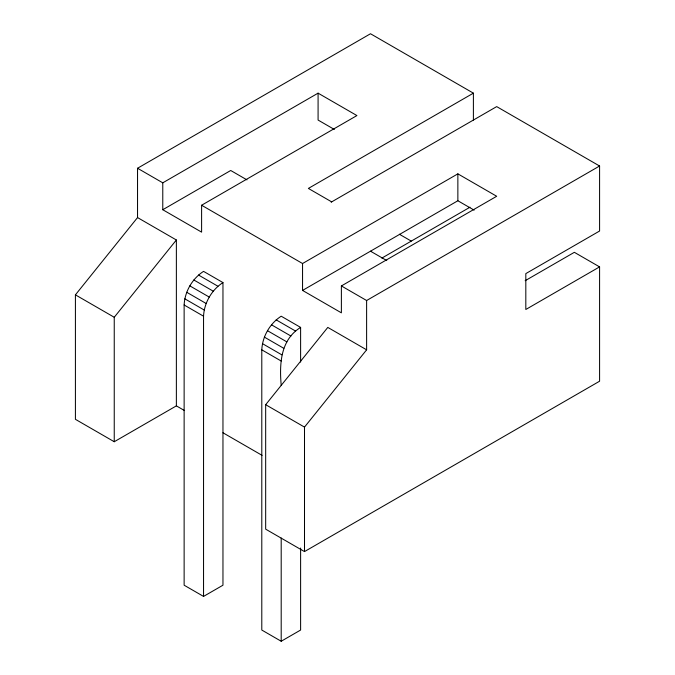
<?xml version="1.0" encoding="UTF-8"?>
<svg xmlns="http://www.w3.org/2000/svg" width="675" height="675" viewBox="0 0 675 675"><rect width="100%" height="100%" fill="white"/><g stroke="black" fill="none" stroke-linecap="round" stroke-linejoin="round"><path stroke-width="1.01" d="M184.132 304.99C184.773 291.583 192.257 278.632 203.546 271.367L222.961 282.58L222.961 585.208L203.546 596.413L184.132 585.208L184.132 304.99L203.546 316.204L203.546 596.413M203.546 316.204C204.188 302.797 211.672 289.837 222.961 282.58M300.611 548.041L300.611 630.045L281.197 641.25L261.79 630.045L261.79 349.827C262.432 336.42 269.907 323.468 281.197 316.204L300.611 327.409L300.611 362.07M281.197 385.265C279.357 363.952 280.42 339.863 300.611 327.409M184.52 410.577L176.369 405.869L114.244 441.737L75.414 419.318L75.414 294.848L137.54 217.569L137.54 168.252L370.499 33.75L473.394 93.158L473.394 120.057M114.244 441.737L114.244 317.267L176.369 239.988L137.54 217.569M265.672 404.696L327.797 327.409L366.618 349.827L304.501 427.106L304.501 551.585L265.672 529.166L265.672 404.696L304.501 427.106M162.776 182.824L318.085 93.158L356.915 115.568L201.606 205.242L201.606 232.141L162.776 209.722L162.776 182.824L137.54 168.252M162.776 209.722L230.723 170.497L246.974 179.879M473.394 93.158L308.382 188.426L331.678 201.876M331.172 202.171L496.69 106.608L599.586 166.008L599.586 231.019L525.817 273.611L525.817 309.479L599.586 266.887L599.586 381.215L304.501 551.585M302.552 263.52L457.861 173.855L496.69 196.273L341.381 285.938L341.381 312.837L302.552 290.419L302.552 263.52L201.606 205.242M302.552 290.419L457.861 200.753L474.12 210.136M381.864 258.086L470.011 207.191M341.381 285.938L366.618 300.51L599.586 166.008M525.167 280.707L574.349 252.315L599.586 266.887M334.336 129.44L318.085 120.057L318.085 93.158M399.389 234.242L411.235 241.085M370.499 251.193L386.758 260.575M198.518 275.037L217.932 286.242M276.176 319.866L295.591 331.079M193.835 279.973L213.249 291.187M271.493 324.81L290.908 336.015M189.818 285.863L209.233 297.067M267.469 330.691L286.883 341.904M186.73 292.283L206.145 303.488M264.389 337.12L283.804 348.325M184.79 298.814L204.204 310.019M262.448 343.642L281.863 354.856M261.79 349.827L281.197 361.032M75.414 294.848L114.244 317.267M222.961 432.768L262.094 455.363M457.861 173.855L457.861 200.753M366.618 300.51L366.618 349.827M281.197 538.017L281.197 641.25M176.369 239.988L176.369 405.869"/></g></svg>
